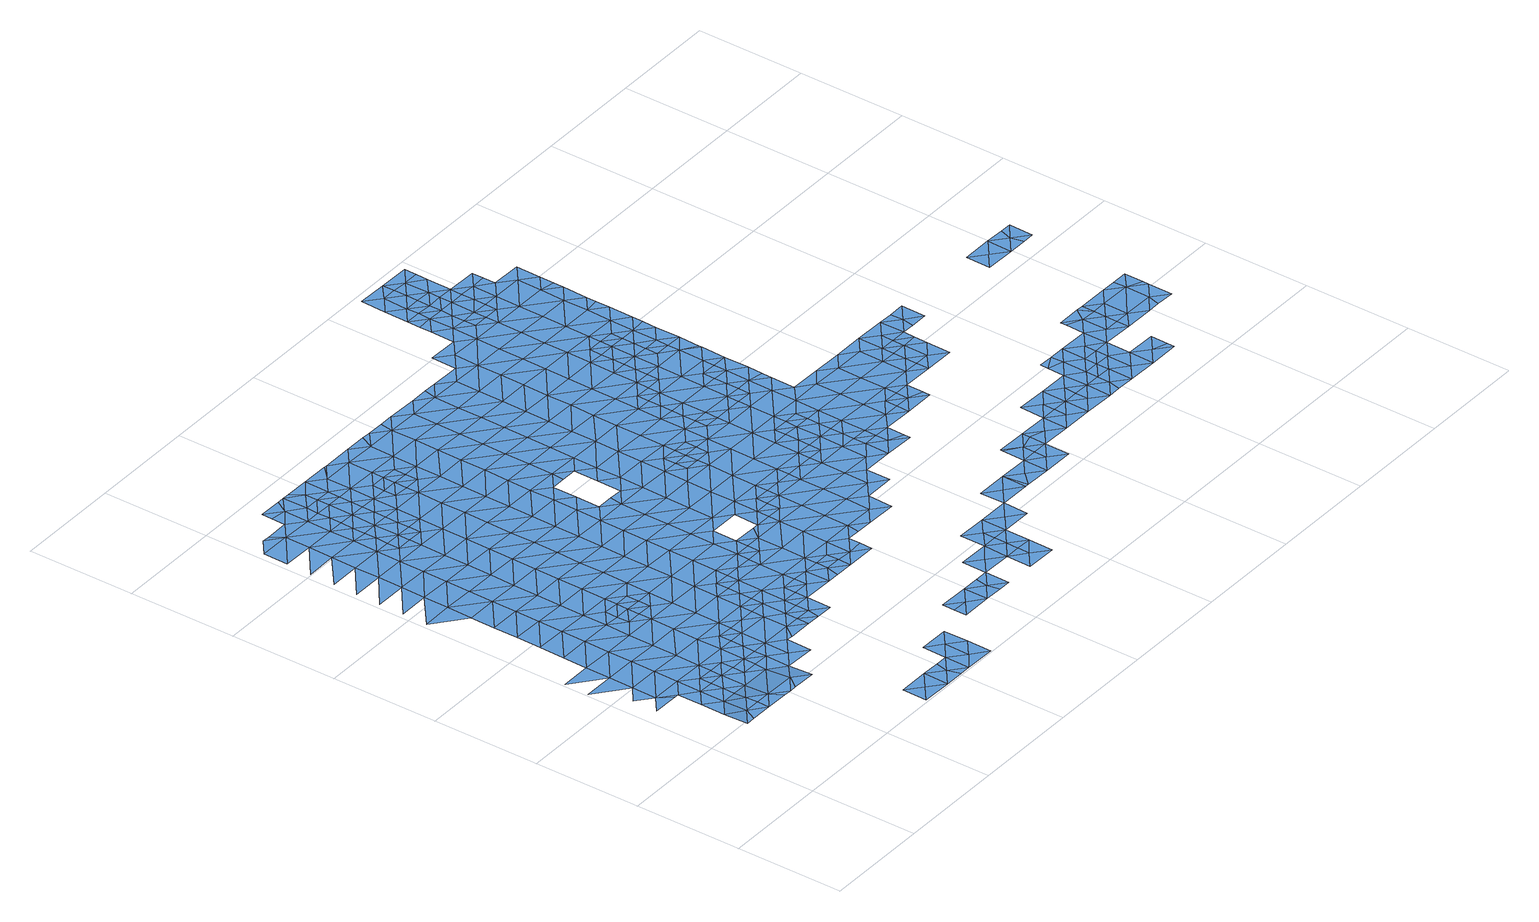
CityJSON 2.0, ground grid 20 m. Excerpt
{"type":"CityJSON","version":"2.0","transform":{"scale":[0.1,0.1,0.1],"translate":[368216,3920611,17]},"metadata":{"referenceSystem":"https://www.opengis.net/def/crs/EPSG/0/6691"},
"CityObjects":{
"waterbody1":{"type":"WaterBody","attributes":{"name":"9","class":"1140","function":"1","WaterBodyRiverFloodingRiskAttribute.description":"5","WaterBodyRiverFloodingRiskAttribute.rankOrg":"1","WaterBodyRiverFloodingRiskAttribute.adminType":"2","WaterBodyRiverFloodingRiskAttribute.scale":"L1"},"geometry":[{"type":"MultiSurface","lod":"1","boundaries":[[[0,1,2]],[[3,4,5]],[[1,6,7]],[[5,4,8]],[[9,4,3]],[[10,6,11]],[[12,8,13]],[[1,0,14]],[[8,4,13]],[[14,15,1]],[[12,16,14]],[[1,17,6]],[[18,13,4]],[[16,12,13]],[[19,11,20]],[[21,4,9]],[[22,11,6]],[[4,21,18]],[[23,24,13]],[[14,16,15]],[[13,18,23]],[[16,13,24]],[[1,15,17]],[[25,26,16]],[[16,26,15]],[[25,16,24]],[[6,17,22]],[[20,11,27]],[[26,28,15]],[[11,22,27]],[[29,20,30]],[[17,15,28]],[[20,27,30]],[[31,29,32]],[[26,33,28]],[[22,17,34]],[[34,17,28]],[[22,35,27]],[[29,30,32]],[[34,35,22]],[[36,31,37]],[[38,39,40]],[[33,41,28]],[[31,32,37]],[[38,40,42]],[[43,36,44]],[[30,27,45]],[[41,46,28]],[[45,27,35]],[[36,37,44]],[[47,48,41]],[[39,49,40]],[[50,42,51]],[[47,52,48]],[[39,43,49]],[[48,52,53]],[[32,30,54]],[[48,46,41]],[[54,30,45]],[[43,44,49]],[[34,28,55]],[[56,51,57]],[[53,58,48]],[[55,59,34]],[[37,32,60]],[[28,46,55]],[[35,34,59]],[[61,46,48]],[[62,57,63]],[[32,54,60]],[[40,49,64]],[[42,40,65]],[[66,61,48]],[[66,48,58]],[[44,37,67]],[[54,45,68]],[[40,64,65]],[[45,35,69]],[[61,70,46]],[[71,63,72]],[[37,60,67]],[[51,42,73]],[[70,74,46]],[[46,74,55]],[[75,54,68]],[[49,44,76]],[[35,59,69]],[[60,54,77]],[[68,45,69]],[[42,65,73]],[[54,75,77]],[[78,72,79]],[[44,67,76]],[[57,51,80]],[[81,82,83]],[[74,84,55]],[[64,49,85]],[[55,84,59]],[[86,67,60]],[[51,73,80]],[[63,87,72]],[[82,79,83]],[[68,69,88]],[[49,76,85]],[[89,81,83]],[[63,57,87]],[[90,69,59]],[[60,77,91]],[[65,64,92]],[[83,93,89]],[[94,76,67]],[[57,80,87]],[[72,95,79]],[[64,85,92]],[[91,77,96]],[[74,97,84]],[[86,60,91]],[[88,69,98]],[[90,59,84]],[[73,65,99]],[[100,85,76]],[[79,101,83]],[[65,92,99]],[[72,87,95]],[[97,102,84]],[[69,103,98]],[[96,104,91]],[[94,67,86]],[[103,69,90]],[[93,83,105]],[[80,73,106]],[[107,92,85]],[[87,80,108]],[[101,79,95]],[[73,99,106]],[[102,109,84]],[[100,76,94]],[[110,111,87]],[[91,112,86]],[[83,113,105]],[[87,108,110]],[[114,99,92]],[[84,115,90]],[[116,117,104]],[[95,87,111]],[[108,80,118]],[[116,98,117]],[[80,106,118]],[[83,101,113]],[[98,103,117]],[[107,85,100]],[[91,104,112]],[[119,120,95]],[[121,109,102]],[[95,111,119]],[[122,106,99]],[[90,123,103]],[[105,124,125]],[[101,95,120]],[[126,108,118]],[[104,117,112]],[[125,124,127]],[[115,84,109]],[[115,123,90]],[[128,113,101]],[[94,86,129]],[[114,92,107]],[[130,117,103]],[[105,113,124]],[[101,120,131]],[[132,118,106]],[[86,112,129]],[[101,131,128]],[[121,133,109]],[[123,130,103]],[[130,112,117]],[[100,94,134]],[[135,127,124]],[[122,99,114]],[[113,136,124]],[[134,94,129]],[[137,113,128]],[[126,118,138]],[[139,140,109]],[[109,140,115]],[[113,137,136]],[[139,109,133]],[[107,100,141]],[[136,142,124]],[[132,106,122]],[[141,100,134]],[[138,118,132]],[[135,124,142]],[[143,144,115]],[[143,115,140]],[[129,112,145]],[[114,107,146]],[[123,115,144]],[[145,112,130]],[[146,107,141]],[[136,147,142]],[[148,138,132]],[[149,138,148]],[[134,129,150]],[[151,149,148]],[[122,114,152]],[[150,129,145]],[[136,153,147]],[[152,114,146]],[[154,132,122]],[[123,155,130]],[[142,147,156]],[[157,158,159]],[[157,151,158]],[[123,144,160]],[[141,134,161]],[[151,148,158]],[[161,134,150]],[[153,162,147]],[[163,122,152]],[[130,164,145]],[[165,159,166]],[[144,167,160]],[[146,141,168]],[[159,158,166]],[[169,165,166]],[[154,122,163]],[[123,160,155]],[[156,147,170]],[[168,141,161]],[[170,147,162]],[[145,171,150]],[[148,132,172]],[[173,174,162]],[[167,175,160]],[[173,169,174]],[[164,171,145]],[[152,146,176]],[[169,166,174]],[[172,132,154]],[[130,155,164]],[[176,146,168]],[[166,158,177]],[[150,178,161]],[[158,148,179]],[[180,162,174]],[[171,178,150]],[[175,181,160]],[[170,162,180]],[[163,152,182]],[[179,148,172]],[[183,166,177]],[[182,152,176]],[[174,166,184]],[[161,185,168]],[[177,158,179]],[[166,183,184]],[[155,160,181]],[[178,185,161]],[[154,163,186]],[[155,187,164]],[[186,163,182]],[[168,188,176]],[[170,180,189]],[[181,175,190]],[[177,179,191]],[[185,188,168]],[[172,154,192]],[[164,193,171]],[[194,195,174]],[[192,154,186]],[[174,184,194]],[[155,181,187]],[[187,193,164]],[[176,196,182]],[[195,197,180]],[[180,174,195]],[[189,180,197]],[[190,198,181]],[[188,196,176]],[[194,184,199]],[[179,172,200]],[[171,201,178]],[[191,179,202]],[[200,172,192]],[[193,201,171]],[[203,187,181]],[[182,204,186]],[[205,203,181]],[[205,181,198]],[[196,204,182]],[[199,206,194]],[[178,207,185]],[[208,179,200]],[[202,179,208]],[[186,209,192]],[[210,187,203]],[[204,209,186]],[[193,187,210]],[[211,195,194]],[[188,185,212]],[[213,197,195]],[[178,201,207]],[[192,214,200]],[[215,196,188]],[[216,202,208]],[[217,202,216]],[[206,217,216]],[[209,214,192]],[[194,206,211]],[[212,185,218]],[[219,193,210]],[[188,212,215]],[[185,207,218]],[[200,220,208]],[[221,204,196]],[[201,193,219]],[[206,216,211]],[[214,220,200]],[[218,222,212]],[[196,215,221]],[[213,195,223]],[[208,224,216]],[[195,211,223]],[[207,201,225]],[[225,201,219]],[[220,224,208]],[[221,226,204]],[[207,227,218]],[[204,226,209]],[[216,228,211]],[[219,210,229]],[[222,218,230]],[[227,207,225]],[[224,228,216]],[[213,223,231]],[[209,232,214]],[[226,232,209]],[[226,221,233]],[[218,234,230]],[[229,235,219]],[[234,218,227]],[[236,237,238]],[[214,239,220]],[[219,240,225]],[[231,223,241]],[[229,238,237]],[[232,239,214]],[[223,211,242]],[[243,226,233]],[[237,235,229]],[[220,244,224]],[[211,228,242]],[[241,223,242]],[[239,244,220]],[[245,230,246]],[[236,247,237]],[[230,234,246]],[[240,219,235]],[[246,248,245]],[[227,225,249]],[[224,250,228]],[[251,226,243]],[[244,250,224]],[[252,253,237]],[[237,253,235]],[[243,245,248]],[[249,225,240]],[[249,254,227]],[[241,242,255]],[[237,247,252]],[[232,226,251]],[[256,239,232]],[[248,251,243]],[[234,227,254]],[[251,256,232]],[[254,257,234]],[[253,258,235]],[[259,240,235]],[[242,228,260]],[[239,261,244]],[[255,242,262]],[[246,234,257]],[[228,250,260]],[[257,263,246]],[[264,249,240]],[[261,239,256]],[[244,265,250]],[[248,246,263]],[[266,254,249]],[[262,242,267]],[[242,260,267]],[[258,253,268]],[[263,269,248]],[[269,256,251]],[[235,258,259]],[[265,244,261]],[[250,270,260]],[[251,248,269]],[[268,271,258]],[[272,254,266]],[[273,261,256]],[[240,259,264]],[[257,254,274]],[[275,262,267]],[[266,249,264]],[[274,254,272]],[[270,250,265]],[[276,265,261]],[[267,260,277]],[[278,266,264]],[[256,269,273]],[[279,275,267]],[[260,270,277]],[[277,279,267]],[[259,258,280]],[[258,271,280]],[[263,257,281]],[[257,274,281]],[[282,264,259]],[[283,280,271]],[[284,269,263]],[[265,285,270]],[[264,286,278]],[[261,273,276]],[[281,274,287]],[[288,259,280]],[[289,277,270]],[[290,263,281]],[[265,276,285]],[[291,275,279]],[[283,292,280]],[[282,259,288]],[[287,293,281]],[[284,263,290]],[[286,264,282]],[[289,270,285]],[[277,294,279]],[[273,269,295]],[[289,294,277]],[[296,288,280]],[[295,269,284]],[[296,280,292]],[[291,279,297]],[[298,286,282]],[[299,286,298]],[[276,273,300]],[[301,297,279]],[[293,299,298]],[[290,281,302]],[[300,273,295]],[[281,293,302]],[[296,303,288]],[[288,304,282]],[[301,279,294]],[[285,276,305]],[[296,292,306]],[[293,298,302]],[[303,304,288]],[[284,290,307]],[[305,276,300]],[[307,290,302]],[[308,302,298]],[[289,285,309]],[[306,310,296]],[[298,282,304]],[[295,284,311]],[[309,285,305]],[[312,297,301]],[[311,284,307]],[[313,308,298]],[[304,313,298]],[[314,301,294]],[[310,315,296]],[[316,303,296]],[[294,289,317]],[[315,316,296]],[[318,319,302]],[[300,295,320]],[[302,308,318]],[[317,289,309]],[[307,302,319]],[[320,295,311]],[[316,321,303]],[[322,304,303]],[[314,312,301]],[[319,323,307]],[[321,322,303]],[[323,324,307]],[[305,300,325]],[[314,294,317]],[[311,307,324]],[[325,300,320]],[[326,309,305]],[[327,308,313]],[[328,329,311]],[[311,329,320]],[[311,324,328]],[[330,305,325]],[[331,332,312]],[[333,304,322]],[[334,327,313]],[[335,325,320]],[[312,314,331]],[[326,305,330]],[[317,309,326]],[[329,335,320]],[[336,333,322]],[[337,334,313]],[[313,304,337]],[[304,333,337]],[[338,339,340]],[[314,317,341]],[[342,332,331]],[[338,343,344]],[[345,330,325]],[[341,317,326]],[[346,331,314]],[[336,347,333]],[[335,329,348]],[[338,340,343]],[[349,345,325]],[[349,325,335]],[[350,351,352]],[[353,326,330]],[[354,314,341]],[[355,334,337]],[[350,344,351]],[[344,343,351]],[[340,356,343]],[[348,357,335]],[[345,353,330]],[[353,341,326]],[[358,337,333]],[[346,314,354]],[[359,360,347]],[[359,352,360]],[[342,331,346]],[[352,351,360]],[[361,351,343]],[[362,363,335]],[[356,361,343]],[[335,363,349]],[[333,347,364]],[[362,335,357]],[[355,337,365]],[[366,354,341]],[[358,365,337]],[[363,367,349]],[[368,345,349]],[[347,360,364]],[[369,360,351]],[[370,342,346]],[[358,333,364]],[[367,368,349]],[[371,342,370]],[[372,346,354]],[[373,374,371]],[[366,341,353]],[[375,353,345]],[[374,373,376]],[[377,364,360]],[[373,371,370]],[[378,375,345]],[[369,351,361]],[[358,379,365]],[[345,368,378]],[[356,380,361]],[[372,354,366]],[[370,346,381]],[[382,365,379]],[[364,383,358]],[[384,376,373]],[[385,382,379]],[[381,386,370]],[[377,360,369]],[[386,387,370]],[[388,366,353]],[[377,389,364]],[[390,346,372]],[[391,392,393]],[[373,370,387]],[[394,379,358]],[[381,346,390]],[[391,385,392]],[[388,353,375]],[[395,384,373]],[[383,394,358]],[[396,397,361]],[[361,397,369]],[[396,361,380]],[[385,379,392]],[[364,389,383]],[[387,395,373]],[[366,398,372]],[[399,393,392]],[[394,400,379]],[[401,392,379]],[[388,398,366]],[[402,381,390]],[[403,384,395]],[[404,377,369]],[[397,404,369]],[[388,375,405]],[[379,400,401]],[[372,406,390]],[[389,407,383]],[[398,406,372]],[[401,408,392]],[[409,410,411]],[[399,392,408]],[[405,412,388]],[[377,413,389]],[[414,404,397]],[[404,413,377]],[[402,390,415]],[[416,410,417]],[[410,409,417]],[[390,418,415]],[[388,419,398]],[[419,388,412]],[[420,416,417]],[[390,406,418]],[[421,416,420]],[[414,422,404]],[[389,423,407]],[[412,421,420]],[[409,424,417]],[[389,413,423]],[[419,412,420]],[[424,425,417]],[[426,413,404]],[[427,415,428]],[[422,426,404]],[[417,425,420]],[[415,418,428]],[[429,427,428]],[[430,431,398]],[[431,418,406]],[[432,433,429]],[[398,419,430]],[[406,398,431]],[[425,434,420]],[[435,419,420]],[[433,432,436]],[[434,435,420]],[[413,437,423]],[[429,428,432]],[[426,437,413]],[[438,428,418]],[[407,423,439]],[[440,430,419]],[[435,440,419]],[[441,432,428]],[[432,442,436]],[[443,439,423]],[[422,444,426]],[[418,431,445]],[[446,431,430]],[[441,447,432]],[[448,446,430]],[[448,430,440]],[[438,418,445]],[[428,438,441]],[[423,437,443]],[[442,432,447]],[[426,449,437]],[[450,426,444]],[[451,445,431]],[[451,431,446]],[[426,450,449]],[[443,452,439]],[[453,454,437]],[[437,454,443]],[[455,438,445]],[[437,449,453]],[[456,441,438]],[[445,451,457]],[[454,452,443]],[[445,457,455]],[[455,456,438]],[[458,452,454]],[[454,459,458]],[[459,460,458]],[[461,452,458]],[[461,458,460]],[[462,461,460]],[[462,460,463]],[[462,464,461]],[[462,463,465]],[[466,464,462]],[[462,465,466]]]}]},
"waterbody2":{"type":"WaterBody","attributes":{"name":"9","class":"1140","function":"1","WaterBodyRiverFloodingRiskAttribute.description":"5","WaterBodyRiverFloodingRiskAttribute.rankOrg":"2","WaterBodyRiverFloodingRiskAttribute.adminType":"2","WaterBodyRiverFloodingRiskAttribute.scale":"L1"},"geometry":[{"type":"MultiSurface","lod":"1","boundaries":[[[467,468,469]],[[469,470,467]],[[471,468,467]],[[471,467,470]]]}]},
"waterbody3":{"type":"WaterBody","attributes":{"name":"9","class":"1140","function":"1","WaterBodyRiverFloodingRiskAttribute.description":"5","WaterBodyRiverFloodingRiskAttribute.rankOrg":"2","WaterBodyRiverFloodingRiskAttribute.adminType":"2","WaterBodyRiverFloodingRiskAttribute.scale":"L1"},"geometry":[{"type":"MultiSurface","lod":"1","boundaries":[[[88,98,472]],[[88,472,68]],[[77,75,96]],[[75,68,472]],[[472,116,96]],[[472,98,116]],[[96,75,472]],[[104,96,116]]]}]},
"waterbody4":{"type":"WaterBody","attributes":{"name":"9","class":"1140","function":"1","WaterBodyRiverFloodingRiskAttribute.description":"5","WaterBodyRiverFloodingRiskAttribute.rankOrg":"1","WaterBodyRiverFloodingRiskAttribute.adminType":"2","WaterBodyRiverFloodingRiskAttribute.scale":"L1"},"geometry":[{"type":"MultiSurface","lod":"1","boundaries":[[[473,474,475]],[[476,473,475]],[[477,478,479]],[[475,480,476]],[[481,474,469]],[[474,473,482]],[[480,477,476]],[[476,477,479]],[[474,481,475]],[[476,479,473]],[[482,470,474]],[[469,474,470]],[[473,479,483]],[[478,483,479]]]}]},
"waterbody5":{"type":"WaterBody","attributes":{"name":"9","class":"1140","function":"1","WaterBodyRiverFloodingRiskAttribute.description":"5","WaterBodyRiverFloodingRiskAttribute.rankOrg":"2","WaterBodyRiverFloodingRiskAttribute.adminType":"2","WaterBodyRiverFloodingRiskAttribute.scale":"L1"},"geometry":[{"type":"MultiSurface","lod":"1","boundaries":[[[111,110,484]],[[111,484,485]],[[119,111,485]],[[126,138,484]],[[157,485,151]],[[153,137,486]],[[137,153,136]],[[131,120,487]],[[131,487,128]],[[128,487,486]],[[486,487,169]],[[486,169,173]],[[484,138,149]],[[484,149,151]],[[487,159,165]],[[485,157,159]],[[151,485,484]],[[108,126,484]],[[120,485,487]],[[485,159,487]],[[137,128,486]],[[165,169,487]],[[173,153,486]],[[162,153,173]],[[120,119,485]],[[110,108,484]]]}]},
"waterbody6":{"type":"WaterBody","attributes":{"name":"9","class":"1140","function":"1","WaterBodyRiverFloodingRiskAttribute.description":"5","WaterBodyRiverFloodingRiskAttribute.rankOrg":"1","WaterBodyRiverFloodingRiskAttribute.adminType":"2","WaterBodyRiverFloodingRiskAttribute.scale":"L1"},"geometry":[{"type":"MultiSurface","lod":"1","boundaries":[[[488,489,490]],[[491,490,492]],[[491,493,490]],[[490,493,494]],[[494,488,490]],[[489,492,490]],[[493,491,495]]]}]},
"waterbody7":{"type":"WaterBody","attributes":{"name":"9","class":"1140","function":"1","WaterBodyRiverFloodingRiskAttribute.description":"5","WaterBodyRiverFloodingRiskAttribute.rankOrg":"1","WaterBodyRiverFloodingRiskAttribute.adminType":"2","WaterBodyRiverFloodingRiskAttribute.scale":"L1"},"geometry":[{"type":"MultiSurface","lod":"1","boundaries":[[[496,497,498]],[[499,497,500]],[[498,501,496]],[[501,498,502]],[[488,502,503]],[[504,503,502]],[[503,504,505]],[[499,504,498]],[[505,506,503]],[[502,498,504]],[[498,497,499]],[[503,507,488]],[[503,506,507]]]}]},
"waterbody8":{"type":"WaterBody","attributes":{"name":"9","class":"1140","function":"1","WaterBodyRiverFloodingRiskAttribute.description":"5","WaterBodyRiverFloodingRiskAttribute.rankOrg":"2","WaterBodyRiverFloodingRiskAttribute.adminType":"2","WaterBodyRiverFloodingRiskAttribute.scale":"L1"},"geometry":[{"type":"MultiSurface","lod":"1","boundaries":[[[508,509,510]],[[510,509,511]],[[509,508,512]],[[513,511,509]],[[512,513,509]]]}]},
"waterbody9":{"type":"WaterBody","attributes":{"name":"9","class":"1140","function":"1","WaterBodyRiverFloodingRiskAttribute.description":"5","WaterBodyRiverFloodingRiskAttribute.rankOrg":"2","WaterBodyRiverFloodingRiskAttribute.adminType":"2","WaterBodyRiverFloodingRiskAttribute.scale":"L1"},"geometry":[{"type":"MultiSurface","lod":"1","boundaries":[[[184,183,199]],[[514,217,199]],[[514,202,217]],[[177,191,514]],[[191,202,514]],[[183,177,514]],[[206,199,217]],[[199,183,514]]]}]},
"waterbody10":{"type":"WaterBody","attributes":{"name":"9","class":"1140","function":"1","WaterBodyRiverFloodingRiskAttribute.description":"5","WaterBodyRiverFloodingRiskAttribute.rankOrg":"2","WaterBodyRiverFloodingRiskAttribute.adminType":"2","WaterBodyRiverFloodingRiskAttribute.scale":"L1"},"geometry":[{"type":"MultiSurface","lod":"1","boundaries":[[[515,516,517]],[[518,519,310]],[[518,344,519]],[[338,344,518]],[[339,338,518]],[[518,520,339]],[[521,339,520]],[[522,102,97]],[[339,521,523]],[[340,339,523]],[[321,316,524]],[[525,102,522]],[[526,61,66]],[[58,527,528]],[[529,530,531]],[[532,533,534]],[[535,536,533]],[[500,517,516]],[[535,205,198]],[[205,535,203]],[[535,537,203]],[[537,535,238]],[[535,533,238]],[[236,238,533]],[[252,247,538]],[[247,532,538]],[[533,532,247]],[[539,538,532]],[[540,538,539]],[[540,271,538]],[[253,252,538]],[[236,533,247]],[[198,190,541]],[[542,543,516]],[[543,500,516]],[[499,500,543]],[[505,504,544]],[[504,543,544]],[[488,507,545]],[[489,488,545]],[[504,499,543]],[[500,497,517]],[[492,489,545]],[[497,496,517]],[[517,546,515]],[[167,144,547]],[[548,516,515]],[[549,548,515]],[[521,550,523]],[[356,340,523]],[[530,551,531]],[[21,9,551]],[[547,140,552]],[[544,543,541]],[[190,175,541]],[[553,554,528]],[[268,253,538]],[[268,538,271]],[[283,271,540]],[[306,292,555]],[[556,540,539]],[[555,520,518]],[[25,24,557]],[[47,557,52]],[[58,53,558]],[[527,58,558]],[[530,529,559]],[[527,530,559]],[[558,530,527]],[[558,551,530]],[[551,558,560]],[[18,551,560]],[[551,18,21]],[[23,18,560]],[[24,23,560]],[[557,24,560]],[[52,557,560]],[[558,52,560]],[[53,52,558]],[[47,41,557]],[[557,41,33]],[[505,544,506]],[[33,26,557]],[[536,535,198]],[[536,198,541]],[[25,557,26]],[[561,521,520]],[[561,562,563]],[[519,524,316]],[[352,524,519]],[[564,539,532]],[[359,524,352]],[[565,563,562]],[[534,564,532]],[[566,564,534]],[[548,549,567]],[[543,536,541]],[[536,543,542]],[[536,542,533]],[[533,542,534]],[[496,568,517]],[[517,568,546]],[[569,523,550]],[[569,356,523]],[[542,516,548]],[[524,322,321]],[[519,316,315]],[[519,350,352]],[[336,322,524]],[[507,506,545]],[[524,359,336]],[[336,359,347]],[[534,548,566]],[[492,570,491]],[[522,526,525]],[[492,545,133]],[[121,102,525]],[[139,552,140]],[[570,495,491]],[[570,571,495]],[[570,554,571]],[[570,526,554]],[[526,570,525]],[[492,525,570]],[[133,525,492]],[[133,121,525]],[[139,133,552]],[[133,545,552]],[[506,552,545]],[[544,552,506]],[[552,544,547]],[[541,547,544]],[[175,547,541]],[[547,175,167]],[[534,542,548]],[[519,344,350]],[[518,310,555]],[[292,283,540]],[[292,540,555]],[[556,555,540]],[[556,520,555]],[[556,561,520]],[[556,562,561]],[[539,562,556]],[[564,562,539]],[[564,565,562]],[[553,528,527]],[[566,565,564]],[[566,572,565]],[[566,567,572]],[[566,548,567]],[[551,573,531]],[[9,573,551]],[[554,526,528]],[[526,58,528]],[[66,58,526]],[[70,61,522]],[[526,522,61]],[[70,522,74]],[[97,74,522]],[[143,140,547]],[[143,547,144]],[[555,310,306]],[[315,310,519]]]}]},
"waterbody11":{"type":"WaterBody","attributes":{"name":"9","class":"1140","function":"1","WaterBodyRiverFloodingRiskAttribute.description":"5","WaterBodyRiverFloodingRiskAttribute.rankOrg":"1","WaterBodyRiverFloodingRiskAttribute.adminType":"2","WaterBodyRiverFloodingRiskAttribute.scale":"L1"},"geometry":[{"type":"MultiSurface","lod":"1","boundaries":[[[574,575,576]],[[577,576,575]],[[574,511,575]],[[578,577,575]],[[578,575,513]],[[511,513,575]]]}]},
"waterbody12":{"type":"WaterBody","attributes":{"name":"9","class":"1140","function":"1","WaterBodyRiverFloodingRiskAttribute.description":"5","WaterBodyRiverFloodingRiskAttribute.rankOrg":"2","WaterBodyRiverFloodingRiskAttribute.adminType":"2","WaterBodyRiverFloodingRiskAttribute.scale":"L1"},"geometry":[{"type":"MultiSurface","lod":"1","boundaries":[[[579,580,581]],[[582,580,579]],[[579,583,582]],[[584,585,579]],[[586,576,587]],[[585,583,579]],[[576,583,587]],[[585,587,583]],[[587,585,586]],[[579,581,584]]]}]},
"waterbody13":{"type":"WaterBody","attributes":{"name":"9","class":"1140","function":"1","WaterBodyRiverFloodingRiskAttribute.description":"5","WaterBodyRiverFloodingRiskAttribute.rankOrg":"1","WaterBodyRiverFloodingRiskAttribute.adminType":"2","WaterBodyRiverFloodingRiskAttribute.scale":"L1"},"geometry":[{"type":"MultiSurface","lod":"1","boundaries":[[[582,583,588]],[[588,589,580]],[[588,590,589]],[[583,590,588]],[[582,588,580]]]}]},
"waterbody14":{"type":"WaterBody","attributes":{"name":"9","class":"1140","function":"1","WaterBodyRiverFloodingRiskAttribute.description":"5","WaterBodyRiverFloodingRiskAttribute.rankOrg":"3","WaterBodyRiverFloodingRiskAttribute.adminType":"2","WaterBodyRiverFloodingRiskAttribute.scale":"L1"},"geometry":[{"type":"MultiSurface","lod":"1","boundaries":[[[591,585,592]],[[584,592,585]],[[584,581,592]],[[581,593,592]],[[593,591,592]]]}]},
"waterbody15":{"type":"WaterBody","attributes":{"name":"9","class":"1140","function":"1","WaterBodyRiverFloodingRiskAttribute.description":"5","WaterBodyRiverFloodingRiskAttribute.rankOrg":"2","WaterBodyRiverFloodingRiskAttribute.adminType":"2","WaterBodyRiverFloodingRiskAttribute.scale":"L1"},"geometry":[{"type":"MultiSurface","lod":"1","boundaries":[[[287,274,594]],[[272,278,594]],[[286,299,594]],[[278,286,594]],[[274,272,594]],[[293,287,299]],[[594,299,287]],[[272,266,278]]]}]},
"waterbody16":{"type":"WaterBody","attributes":{"name":"9","class":"1140","function":"1","WaterBodyRiverFloodingRiskAttribute.description":"5","WaterBodyRiverFloodingRiskAttribute.rankOrg":"2","WaterBodyRiverFloodingRiskAttribute.adminType":"2","WaterBodyRiverFloodingRiskAttribute.scale":"L1"},"geometry":[{"type":"MultiSurface","lod":"1","boundaries":[[[595,596,597]],[[596,593,597]],[[597,593,581]],[[597,581,595]]]}]},
"waterbody17":{"type":"WaterBody","attributes":{"name":"9","class":"1140","function":"1","WaterBodyRiverFloodingRiskAttribute.description":"5","WaterBodyRiverFloodingRiskAttribute.rankOrg":"1","WaterBodyRiverFloodingRiskAttribute.adminType":"2","WaterBodyRiverFloodingRiskAttribute.scale":"L1"},"geometry":[{"type":"MultiSurface","lod":"1","boundaries":[[[598,599,596]],[[598,600,599]],[[601,600,598]],[[601,602,600]],[[603,602,601]],[[603,604,602]],[[605,606,607]],[[608,605,607]],[[608,607,603]],[[600,609,599]],[[600,602,604]],[[606,604,607]],[[604,603,607]],[[609,596,599]]]}]},
"waterbody18":{"type":"WaterBody","attributes":{"name":"9","class":"1140","function":"1","WaterBodyRiverFloodingRiskAttribute.description":"5","WaterBodyRiverFloodingRiskAttribute.rankOrg":"2","WaterBodyRiverFloodingRiskAttribute.adminType":"2","WaterBodyRiverFloodingRiskAttribute.scale":"L1"},"geometry":[{"type":"MultiSurface","lod":"1","boundaries":[[[606,605,610]],[[610,604,606]],[[611,612,610]],[[610,613,604]],[[611,610,614]],[[613,610,612]],[[614,610,605]]]}]},
"waterbody19":{"type":"WaterBody","attributes":{"name":"9","class":"1140","function":"1","WaterBodyRiverFloodingRiskAttribute.description":"5","WaterBodyRiverFloodingRiskAttribute.rankOrg":"2","WaterBodyRiverFloodingRiskAttribute.adminType":"2","WaterBodyRiverFloodingRiskAttribute.scale":"L1"},"geometry":[{"type":"MultiSurface","lod":"1","boundaries":[[[318,327,615]],[[616,365,382]],[[617,385,391]],[[391,393,617]],[[405,375,618]],[[324,619,620]],[[617,393,621]],[[622,357,621]],[[362,357,622]],[[362,622,363]],[[622,623,363]],[[411,623,622]],[[624,411,622]],[[409,411,624]],[[621,624,622]],[[348,329,620]],[[375,378,618]],[[367,363,623]],[[378,368,618]],[[421,618,416]],[[421,405,618]],[[411,410,623]],[[424,409,624]],[[621,625,624]],[[393,625,621]],[[382,385,616]],[[412,405,421]],[[616,615,334]],[[327,334,615]],[[327,318,308]],[[319,318,615]],[[615,619,319]],[[323,319,619]],[[328,324,620]],[[329,328,620]],[[324,323,619]],[[626,424,624]],[[619,615,616]],[[393,399,625]],[[399,408,625]],[[625,408,627]],[[625,627,624]],[[626,624,627]],[[410,416,623]],[[618,623,416]],[[368,623,618]],[[623,368,367]],[[357,348,620]],[[357,620,621]],[[621,620,617]],[[619,617,620]],[[616,617,619]],[[617,616,385]],[[355,365,616]],[[355,616,334]]]}]},
"waterbody20":{"type":"WaterBody","attributes":{"name":"9","class":"1140","function":"1","WaterBodyRiverFloodingRiskAttribute.description":"5","WaterBodyRiverFloodingRiskAttribute.rankOrg":"2","WaterBodyRiverFloodingRiskAttribute.adminType":"2","WaterBodyRiverFloodingRiskAttribute.scale":"L1"},"geometry":[{"type":"MultiSurface","lod":"1","boundaries":[[[628,629,630]],[[631,629,628]],[[632,633,630]],[[631,628,403]],[[376,384,628]],[[629,634,630]],[[634,635,630]],[[403,628,384]],[[633,376,628]],[[635,632,630]],[[630,633,628]]]}]},
"waterbody21":{"type":"WaterBody","attributes":{"name":"9","class":"1140","function":"1","WaterBodyRiverFloodingRiskAttribute.description":"5","WaterBodyRiverFloodingRiskAttribute.rankOrg":"2","WaterBodyRiverFloodingRiskAttribute.adminType":"2","WaterBodyRiverFloodingRiskAttribute.scale":"L1"},"geometry":[{"type":"MultiSurface","lod":"1","boundaries":[[[386,402,636]],[[636,637,387]],[[395,638,403]],[[636,415,427]],[[402,415,636]],[[427,429,636]],[[386,381,402]],[[433,436,637]],[[637,395,387]],[[637,636,429]],[[638,395,637]],[[637,429,433]],[[436,638,637]],[[387,386,636]]]}]},
"waterbody22":{"type":"WaterBody","attributes":{"name":"9","class":"1140","function":"1","WaterBodyRiverFloodingRiskAttribute.description":"5","WaterBodyRiverFloodingRiskAttribute.rankOrg":"2","WaterBodyRiverFloodingRiskAttribute.adminType":"2","WaterBodyRiverFloodingRiskAttribute.scale":"L1"},"geometry":[{"type":"MultiSurface","lod":"1","boundaries":[[[639,397,396]],[[639,640,641]],[[396,380,639]],[[639,422,414]],[[639,641,422]],[[414,397,639]],[[639,380,640]]]}]},
"waterbody23":{"type":"WaterBody","attributes":{"name":"9","class":"1140","function":"1","WaterBodyRiverFloodingRiskAttribute.description":"5","WaterBodyRiverFloodingRiskAttribute.rankOrg":"1","WaterBodyRiverFloodingRiskAttribute.adminType":"2","WaterBodyRiverFloodingRiskAttribute.scale":"L1"},"geometry":[{"type":"MultiSurface","lod":"1","boundaries":[[[642,635,643]],[[643,635,634]],[[643,634,629]],[[436,644,645]],[[644,643,645]],[[645,643,629]],[[631,645,629]],[[631,403,645]],[[638,645,403]],[[645,638,436]],[[644,646,643]],[[642,643,646]]]}]},
"waterbody24":{"type":"WaterBody","attributes":{"name":"9","class":"1140","function":"1","WaterBodyRiverFloodingRiskAttribute.description":"5","WaterBodyRiverFloodingRiskAttribute.rankOrg":"1","WaterBodyRiverFloodingRiskAttribute.adminType":"2","WaterBodyRiverFloodingRiskAttribute.scale":"L1"},"geometry":[{"type":"MultiSurface","lod":"1","boundaries":[[[647,648,649]],[[649,650,651]],[[650,652,651]],[[653,654,655]],[[656,657,658]],[[648,650,649]],[[659,660,658]],[[651,661,649]],[[662,649,661]],[[649,662,647]],[[647,662,659]],[[658,647,659]],[[657,647,658]],[[662,663,659]],[[663,660,659]],[[614,605,664]],[[655,665,653]],[[666,663,667]],[[655,654,668]],[[666,660,663]],[[666,669,660]],[[666,670,669]],[[670,666,667]],[[671,665,655]],[[605,653,664]],[[665,664,653]],[[611,664,665]],[[611,614,664]],[[672,656,658]],[[652,654,651]],[[654,652,668]],[[673,668,652]],[[660,672,658]],[[656,674,657]],[[655,668,671]],[[652,650,673]]]}]},
"waterbody25":{"type":"WaterBody","attributes":{"name":"9","class":"1140","function":"1","WaterBodyRiverFloodingRiskAttribute.description":"5","WaterBodyRiverFloodingRiskAttribute.rankOrg":"2","WaterBodyRiverFloodingRiskAttribute.adminType":"2","WaterBodyRiverFloodingRiskAttribute.scale":"L1"},"geometry":[{"type":"MultiSurface","lod":"1","boundaries":[[[444,675,676]],[[677,459,678]],[[453,449,678]],[[678,679,677]],[[450,444,676]],[[459,677,460]],[[459,454,678]],[[453,678,454]],[[450,676,449]],[[449,676,678]],[[678,676,679]],[[679,676,675]]]}]},
"waterbody26":{"type":"WaterBody","attributes":{"name":"9","class":"1140","function":"1","WaterBodyRiverFloodingRiskAttribute.description":"5","WaterBodyRiverFloodingRiskAttribute.rankOrg":"2","WaterBodyRiverFloodingRiskAttribute.adminType":"2","WaterBodyRiverFloodingRiskAttribute.scale":"L1"},"geometry":[{"type":"MultiSurface","lod":"1","boundaries":[[[680,681,682]],[[683,684,685]],[[684,683,682]],[[650,686,687]],[[687,688,689]],[[682,690,691]],[[650,687,692]],[[648,686,650]],[[648,657,686]],[[684,682,693]],[[693,682,691]],[[691,694,693]],[[694,691,695]],[[672,695,691]],[[690,696,697]],[[690,682,681]],[[657,648,647]],[[673,692,668]],[[692,698,668]],[[671,668,699]],[[671,699,665]],[[699,698,700]],[[689,688,701]],[[687,698,692]],[[687,686,688]],[[673,650,692]],[[657,674,686]],[[656,672,697]],[[691,690,672]],[[700,665,699]],[[668,698,699]],[[682,683,680]],[[697,672,690]],[[697,674,656]],[[674,688,686]],[[696,701,688]],[[696,688,674]],[[696,674,697]],[[702,689,701]]]}]},
"waterbody27":{"type":"WaterBody","attributes":{"name":"9","class":"1140","function":"1","WaterBodyRiverFloodingRiskAttribute.description":"5","WaterBodyRiverFloodingRiskAttribute.rankOrg":"1","WaterBodyRiverFloodingRiskAttribute.adminType":"2","WaterBodyRiverFloodingRiskAttribute.scale":"L1"},"geometry":[{"type":"MultiSurface","lod":"1","boundaries":[[[693,703,684]],[[704,705,706]],[[703,693,707]],[[708,709,705]],[[710,708,705]],[[707,693,694]],[[710,705,711]],[[694,695,707]],[[706,712,704]],[[712,706,713]],[[714,713,706]],[[714,706,707]],[[707,706,705]],[[711,705,704]],[[707,705,703]],[[703,705,709]],[[703,709,685]],[[685,684,703]],[[695,714,707]]]}]},
"waterbody28":{"type":"WaterBody","attributes":{"name":"9","class":"1140","function":"1","WaterBodyRiverFloodingRiskAttribute.description":"5","WaterBodyRiverFloodingRiskAttribute.rankOrg":"2","WaterBodyRiverFloodingRiskAttribute.adminType":"2","WaterBodyRiverFloodingRiskAttribute.scale":"L1"},"geometry":[{"type":"MultiSurface","lod":"1","boundaries":[[[715,716,717]],[[715,717,718]],[[717,716,719]],[[720,717,719]],[[721,717,720]],[[717,721,718]],[[722,718,723]],[[715,722,724]],[[718,722,715]],[[724,722,723]]]}]}
},
"vertices":[
[81,331,7],[60,355,7],[32,332,7],[103,192,10],[115,215,10],[86,192,10],[61,401,7],[32,378,7],[87,239,8],[143,192,10],[5,448,6],[62,447,7],[88,285,7],[116,261,7],[88,331,7],[117,354,7],[117,308,7],[118,400,7],[144,238,9],[6,494,6],[62,493,7],[144,215,10],[119,446,7],[144,261,7],[145,284,7],[145,307,7],[145,330,7],[119,492,7],[174,353,7],[63,539,7],[120,539,7],[64,586,7],[121,585,7],[174,330,7],[175,399,7],[175,445,7],[65,632,7],[121,631,7],[10,771,6],[66,724,7],[67,771,7],[202,329,7],[67,817,7],[65,678,7],[122,677,7],[176,492,7],[231,352,7],[202,306,7],[230,306,7],[123,724,7],[11,818,6],[68,863,7],[201,283,7],[230,283,7],[177,538,7],[231,398,7],[11,864,6],[69,909,7],[258,282,7],[232,445,7],[177,584,7],[259,329,7],[12,910,6],[69,955,7],[123,770,7],[124,816,7],[258,305,7],[178,630,7],[205,514,7],[233,491,7],[259,352,7],[13,956,6],[70,1002,7],[125,862,7],[259,375,7],[205,537,7],[179,676,7],[205,561,7],[13,1002,6],[71,1048,7],[125,908,7],[15,1095,6],[14,1049,6],[71,1094,7],[288,398,7],[179,723,7],[235,629,7],[126,955,7],[233,514,7],[43,1118,6],[289,444,7],[234,583,7],[180,769,7],[56,1117,6],[235,676,7],[127,1001,7],[234,560,7],[288,374,7],[261,513,7],[181,815,7],[236,722,7],[127,1047,7],[316,374,7],[289,490,7],[262,560,7],[100,1117,7],[181,861,7],[237,768,7],[154,931,7],[345,397,7],[154,954,7],[155,977,7],[291,582,7],[128,1093,7],[237,814,7],[346,443,7],[262,537,7],[290,536,7],[182,908,7],[155,1000,7],[155,1023,7],[345,374,7],[238,860,7],[346,489,7],[129,1139,7],[100,1142,7],[182,931,7],[101,1163,7],[156,1070,7],[292,629,7],[347,535,7],[156,1047,7],[239,907,7],[373,373,7],[292,675,7],[143,1162,7],[157,1116,7],[156,1093,7],[211,930,7],[373,396,7],[374,419,7],[293,721,7],[157,1162,7],[374,442,7],[374,466,7],[348,582,7],[294,767,7],[185,1139,7],[240,953,7],[211,953,7],[348,628,7],[211,976,7],[294,813,7],[185,1116,7],[296,906,7],[404,534,7],[171,1162,7],[212,1000,7],[240,999,7],[212,1023,7],[403,488,7],[349,674,7],[214,1115,7],[295,860,7],[404,581,7],[213,1046,7],[241,1045,7],[403,465,7],[350,720,7],[213,1069,7],[214,1161,7],[405,627,7],[296,952,7],[213,1092,7],[242,1092,7],[431,465,7],[350,766,7],[269,1022,7],[406,673,7],[297,998,7],[242,1138,7],[460,487,7],[351,813,7],[269,1045,7],[270,1068,7],[406,719,7],[352,859,7],[460,534,7],[407,766,7],[265,1161,7],[459,464,7],[297,1021,7],[352,905,7],[461,580,7],[298,1091,7],[299,1137,7],[408,812,7],[271,1160,7],[488,464,7],[298,1068,7],[353,951,7],[462,626,7],[326,1021,7],[488,510,7],[408,858,7],[488,487,7],[326,1067,7],[462,672,7],[354,997,7],[409,904,7],[489,556,7],[355,1090,7],[435,742,7],[328,1160,7],[410,950,7],[436,788,7],[354,1044,7],[326,1044,7],[463,719,7],[518,579,7],[410,997,7],[436,834,7],[466,742,7],[356,1136,7],[411,1043,7],[518,625,7],[465,857,7],[519,671,7],[412,1089,7],[546,556,7],[492,741,7],[367,1159,7],[466,903,7],[464,834,7],[520,718,7],[575,578,7],[574,509,7],[574,532,7],[545,509,7],[466,950,7],[575,624,7],[384,1159,7],[412,1135,7],[493,834,7],[467,996,7],[492,787,7],[521,764,7],[602,508,7],[521,810,7],[576,671,7],[468,1042,7],[522,856,7],[602,532,7],[603,555,7],[577,717,7],[415,1158,7],[523,903,7],[577,763,7],[631,577,7],[632,624,7],[469,1088,7],[523,949,7],[441,1158,7],[578,809,7],[633,670,7],[524,995,7],[605,693,7],[469,1134,7],[631,554,7],[579,855,7],[525,1041,7],[659,554,7],[605,716,7],[579,902,7],[605,740,7],[498,1157,7],[580,948,7],[525,1087,7],[633,693,7],[526,1134,7],[688,577,7],[634,762,7],[689,669,7],[688,553,7],[635,855,7],[581,994,7],[661,692,7],[634,739,7],[689,623,7],[581,1040,7],[635,808,7],[532,1157,7],[716,553,7],[662,739,7],[582,1087,7],[636,901,7],[745,576,7],[555,1156,7],[690,715,7],[662,716,7],[637,947,7],[583,1133,7],[691,761,7],[745,622,7],[746,668,7],[637,993,7],[744,553,7],[691,808,7],[719,738,7],[638,1040,7],[773,552,7],[692,854,7],[611,1155,7],[747,714,7],[639,1132,7],[773,575,7],[774,598,7],[639,1086,7],[719,761,7],[719,784,7],[693,900,7],[774,622,7],[774,645,7],[720,807,7],[720,830,7],[693,946,7],[695,1039,7],[747,737,7],[720,853,7],[721,877,7],[694,992,7],[640,1178,7],[612,1202,7],[803,667,7],[776,737,7],[750,899,7],[803,644,7],[804,714,7],[829,528,7],[829,505,7],[857,505,7],[696,1085,7],[669,1201,7],[858,528,7],[830,551,7],[751,992,7],[697,1177,7],[831,644,7],[749,876,7],[750,945,7],[830,574,7],[858,574,7],[830,598,7],[752,1038,7],[696,1131,7],[804,737,7],[886,504,7],[778,876,7],[860,713,7],[831,621,7],[859,620,7],[914,527,7],[778,899,7],[778,922,7],[860,666,7],[832,736,7],[752,1084,7],[779,945,7],[779,968,7],[915,573,7],[698,1224,7],[670,1247,7],[753,1130,7],[698,1270,7],[670,1268,7],[780,1014,7],[670,1293,7],[916,619,7],[779,991,7],[861,759,7],[942,503,7],[726,1200,7],[833,759,7],[888,689,7],[699,1293,7],[833,782,7],[726,1223,7],[726,1246,7],[808,1037,7],[916,666,7],[754,1176,7],[833,806,7],[862,805,7],[834,829,7],[889,735,7],[727,1269,7],[943,527,7],[943,550,7],[809,1083,7],[862,828,7],[889,753,7],[890,782,7],[754,1200,7],[727,1292,7],[972,572,7],[808,1014,7],[810,1129,7],[945,688,7],[890,828,7],[863,921,7],[835,944,7],[835,921,7],[836,1013,7],[972,619,7],[971,549,7],[782,1199,7],[836,967,7],[864,944,7],[810,1176,7],[865,1036,7],[864,990,7],[836,990,7],[1000,549,7],[973,665,7],[892,920,7],[892,966,7],[1029,572,7],[783,1222,7],[811,1222,7],[783,1245,7],[866,1082,7],[866,1129,7],[812,1268,7],[783,1269,7],[893,992,7],[893,1013,7],[784,1292,7],[1029,618,7],[868,1221,7],[1002,687,7],[894,1059,7],[840,1245,7],[840,1291,7],[1030,664,7],[1057,548,7],[867,1175,7],[894,1105,7],[840,1269,7],[894,1086,7],[1057,594,7],[1057,571,7],[895,1151,7],[1059,687,7],[1058,617,7],[1058,640,7],[896,1198,7],[896,1244,7],[895,1170,7],[1087,663,7],[1086,640,7],[1115,640,7],[1115,686,7],[1143,662,7],[1138,639,7],[1142,685,7],[1171,639,7],[1172,685,7],
[339,27,7],[311,4,7],[367,3,7],[368,50,7],[311,50,7],
[233,537,7],
[425,49,7],[396,26,7],[424,3,7],[453,25,7],[482,48,7],[482,94,7],[454,72,7],[481,2,7],[404,3,7],[402,49,7],[426,95,7],
[183,954,7],[183,1000,7],[185,1092,7],[184,1046,7],
[429,326,7],[401,327,7],[400,303,7],[372,304,7],[372,327,7],[396,280,7],[428,280,7],[372,281,7],
[542,324,7],[543,348,7],[514,348,7],[515,371,7],[543,371,7],[509,325,7],[486,325,7],[458,349,7],[486,371,7],[458,372,7],[430,372,7],[429,349,7],
[539,116,7],[568,116,7],[540,140,7],[596,139,7],[539,93,7],[596,93,7],
[298,1045,7],
[600,370,7],[572,393,7],[571,347,7],[801,529,7],[802,575,7],[800,482,7],[828,459,7],[287,351,7],[857,482,7],[802,621,7],[344,350,7],[287,305,7],[257,236,8],[286,259,7],[213,191,10],[229,213,10],[200,191,10],[630,485,7],[573,486,7],[629,439,7],[516,487,7],[516,440,7],[533,509,7],[631,531,7],[687,484,7],[687,530,7],[459,441,7],[573,440,7],[515,394,7],[458,395,7],[401,350,7],[600,348,7],[402,442,7],[629,393,7],[625,369,7],[885,458,7],[172,214,10],[402,396,7],[314,235,7],[315,282,7],[744,529,7],[743,483,7],[173,307,7],[229,260,7],[257,190,10],[173,261,7],[771,460,7],[743,437,7],[771,414,7],[686,438,7],[714,414,7],[685,392,7],[657,369,7],[599,324,7],[885,470,7],[344,304,7],[327,281,7],[713,368,7],[185,191,10],
[629,138,7],[625,115,7],[653,138,7],[653,92,7],[630,92,7],
[739,160,7],[767,136,7],[767,182,7],[738,137,7],[710,137,7],[739,183,7],[711,183,7],[654,184,7],[682,161,7],
[738,114,7],[766,90,7],[709,91,7],
[711,230,7],[739,206,7],[768,229,7],
[633,716,7],
[824,182,7],[825,228,8],[796,205,7],
[882,227,9],[854,251,8],[882,273,9],[888,227,9],[910,250,9],[938,226,9],[939,272,9],[996,272,9],[967,272,9],[967,249,9],[995,225,9],[825,274,8],
[968,295,9],[996,318,9],[940,319,9],[940,315,9],[996,303,9],
[748,761,7],[804,760,7],[805,806,7],[808,991,7],[748,807,7],[749,853,7],[806,852,7],[806,898,7],[807,945,7],[863,898,7],[862,851,7],[891,880,7],[891,874,7],
[699,1316,7],[728,1339,7],[700,1362,7],[727,1316,7],[672,1386,7],[671,1339,7],[728,1362,7],[728,1385,7],
[754,1223,7],[755,1269,7],[755,1292,7],
[971,526,7],[999,503,7],[999,516,7],
[785,1384,7],[756,1361,7],[784,1338,7],[756,1315,7],[785,1361,7],
[1223,314,9],[1195,315,9],[1195,292,9],[1167,315,9],[1166,269,9],[1138,293,9],[1052,271,9],[1109,270,9],[1081,293,9],[1252,360,9],[1224,338,9],[1252,337,9],[1251,291,9],[1280,314,9],[1189,269,9],[1223,268,9],[1279,267,9],[1024,294,9],[1053,317,9],[1308,290,9],[1336,267,9],[1110,316,9],[1337,313,9],[1336,281,9],[1082,317,9],[1281,360,9],[1138,316,9],[1224,361,9],
[1113,547,7],[1085,571,7],[1114,618,7],[1086,617,7],[1114,593,7],
[1282,452,9],[1282,441,9],[1310,429,9],[1326,452,9],[1339,428,9],[1339,451,9],[1195,338,9],[1167,361,9],[1196,384,9],[1168,393,9],[1281,406,9],[1310,383,9],[1139,339,9],[1338,405,9],[1338,382,9],[1338,359,9],[1225,407,9],[1253,383,9],[1111,362,9],[1082,340,9],[1054,363,9],[1196,407,9],[1168,408,9],
[1367,428,9],[1452,404,9],[1424,427,9],[1423,381,9],[1366,382,9],[1422,450,9],[1396,451,9],[1452,450,9],[1452,415,9],[1451,357,9],[1417,358,9],[1394,358,9],
[1398,635,7],[1433,635,7],[1427,658,7],[1399,682,7],[1455,635,7],[1456,681,7],[1435,681,7],[1370,659,7],[1342,682,7],[1342,636,7]
]}
